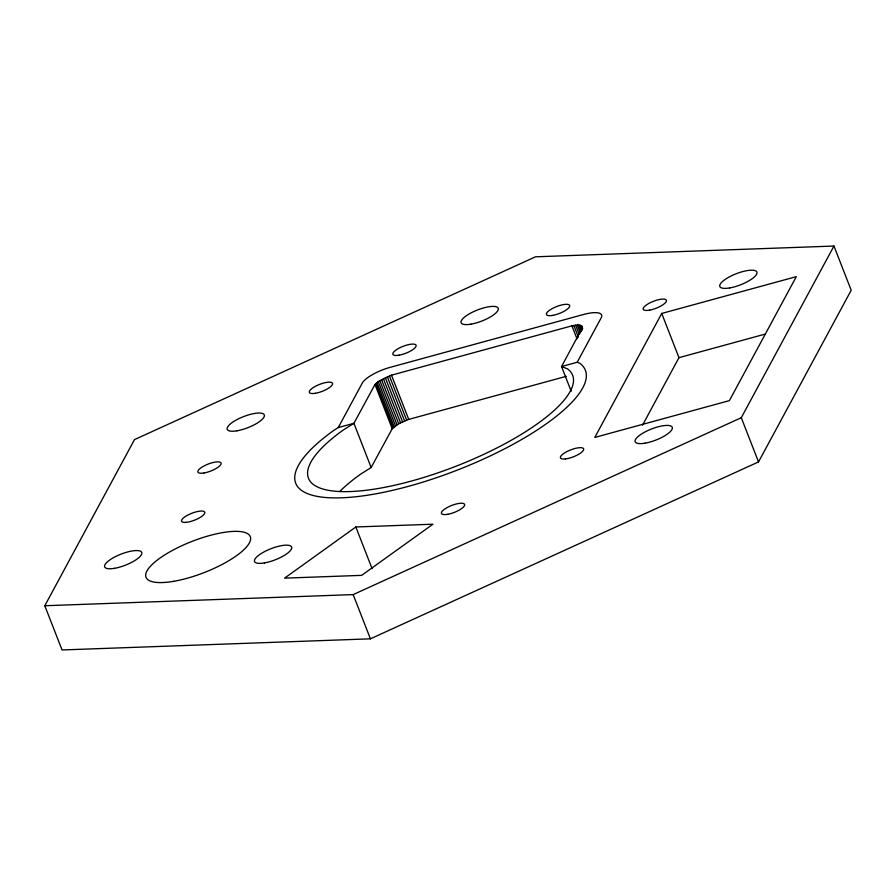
<?xml version="1.0" encoding="UTF-8"?>
<svg xmlns="http://www.w3.org/2000/svg" width="896" height="896" viewBox="0 0 896 896"><rect width="100%" height="100%" fill="white"/><g stroke="black" fill="none" stroke-linecap="round" stroke-linejoin="round"><path stroke-width="1.34" d="M44.8 605.741L134.501 439.6L535.539 256.805L833.963 246.042L851.2 290.259L758.52 461.922L370.418 638.826L62.037 649.958L44.8 605.741L353.17 594.597L741.283 417.704L833.963 246.042M577.181 362.264L579.79 363.272A155.445 46.48 -21.3 0 1 408.363 486.349A155.445 46.48 -21.3 0 1 333.48 430.606L338.262 427.571L362.275 383.107A24.875 7.437 -21.3 0 1 390.174 367.349L583.587 314.485A24.875 7.437 -21.3 0 1 601.194 317.8L577.181 362.264L561.546 366.542L571.178 391.261M661.73 313.443L594.798 437.427L729.378 400.635L796.309 276.651L661.73 313.443L678.966 357.661L642.522 425.174M374.976 384.496L353.909 423.304L342.899 430.27A141.77 42.392 -21.3 0 0 411.197 481.107A141.77 42.392 -21.3 0 0 567.538 368.861L561.546 366.542L582.344 327.813C581.806 323.31 574.918 325.494 571.928 325.842L391.485 375.166L378.246 381.539L374.976 384.496L392.213 428.714L371.146 467.522L360.136 474.488A141.77 42.392 -21.3 0 0 340.11 491.142M392.213 428.714L398.698 423.718L408.722 419.395L566.272 376.331M355.846 526.982L284.581 578.144L361.67 575.355L432.936 524.205L355.846 526.982L372.064 568.602M338.262 427.571L353.909 423.304L371.146 467.522M678.966 357.661L765.106 334.118M741.283 417.704L758.52 461.922M581.683 325.92L582.702 328.53M580.933 325.517L582.456 329.426M579.936 325.248L581.963 330.445M578.704 325.102L581.235 331.598M577.259 325.091L580.306 332.898M575.624 325.214L579.174 334.32M573.843 325.461L578.402 337.176M571.928 325.842L576.99 338.856M391.485 375.166L408.722 419.395M389.39 375.883L406.627 420.112M387.296 376.69L404.544 420.918M385.258 377.574L402.506 421.792M383.309 378.515L400.546 422.733M381.461 379.501L398.698 423.718M379.758 380.509L397.006 424.738M378.246 381.539L395.483 425.757M376.925 382.547L394.162 426.776M375.827 383.544L393.064 427.762M353.17 594.597L370.418 638.826M729.669 287.941A19.891 5.947 -21.3 0 0 757.008 272.507A19.891 5.947 -21.3 0 0 728.403 277.413A19.891 5.947 -21.3 0 0 729.669 287.941M186.088 522.357A12.432 3.718 -21.3 0 0 204.725 513.173A12.432 3.718 -21.3 0 0 188.653 514.651A12.432 3.718 -21.3 0 0 186.088 522.357M470.994 324.162A19.891 5.947 -21.3 0 0 498.333 308.717A19.891 5.947 -21.3 0 0 469.728 313.622A19.891 5.947 -21.3 0 0 470.994 324.162M204.042 472.965A12.432 3.718 -21.3 0 0 221.133 463.31A12.432 3.718 -21.3 0 0 203.258 466.379A12.432 3.718 -21.3 0 0 204.042 472.965M237.059 430.786A19.891 5.947 -21.3 0 0 264.398 415.352A19.891 5.947 -21.3 0 0 235.794 420.258A19.891 5.947 -21.3 0 0 237.059 430.786M649.678 310.117A12.432 3.718 -21.3 0 0 666.445 300.418A12.432 3.718 -21.3 0 0 648.29 303.755A12.432 3.718 -21.3 0 0 649.678 310.117M399.056 355.186A12.432 3.718 -21.3 0 0 416.147 345.542A12.432 3.718 -21.3 0 0 398.261 348.6A12.432 3.718 -21.3 0 0 399.056 355.186M552.698 315.392A12.432 3.718 -21.3 0 0 569.699 305.726A12.432 3.718 -21.3 0 0 551.746 308.862A12.432 3.718 -21.3 0 0 552.698 315.392M315.515 393.266A12.432 3.718 -21.3 0 0 332.595 383.622A12.432 3.718 -21.3 0 0 314.72 386.68A12.432 3.718 -21.3 0 0 315.515 393.266M565.398 458.931A12.432 3.718 -21.3 0 0 583.666 449.602A12.432 3.718 -21.3 0 0 567.067 451.506A12.432 3.718 -21.3 0 0 565.398 458.931M264.41 562.923A19.891 5.947 -21.3 0 0 291.749 547.478A19.891 5.947 -21.3 0 0 263.144 552.384A19.891 5.947 -21.3 0 0 264.41 562.923M447.888 514.27A12.432 3.718 -21.3 0 0 464.654 504.56A12.432 3.718 -21.3 0 0 446.51 507.909A12.432 3.718 -21.3 0 0 447.888 514.27M114.509 568.322A19.891 5.947 -21.3 0 0 141.848 552.888A19.891 5.947 -21.3 0 0 113.243 557.794A19.891 5.947 -21.3 0 0 114.509 568.322M173.712 581.314A55.955 16.733 -21.3 0 0 250.6 537.891A55.955 16.733 -21.3 0 0 170.139 551.69A55.955 16.733 -21.3 0 0 173.712 581.314M645.03 443.184A19.891 5.947 -21.3 0 0 672.37 427.739A19.891 5.947 -21.3 0 0 643.765 432.645A19.891 5.947 -21.3 0 0 645.03 443.184"/></g></svg>
